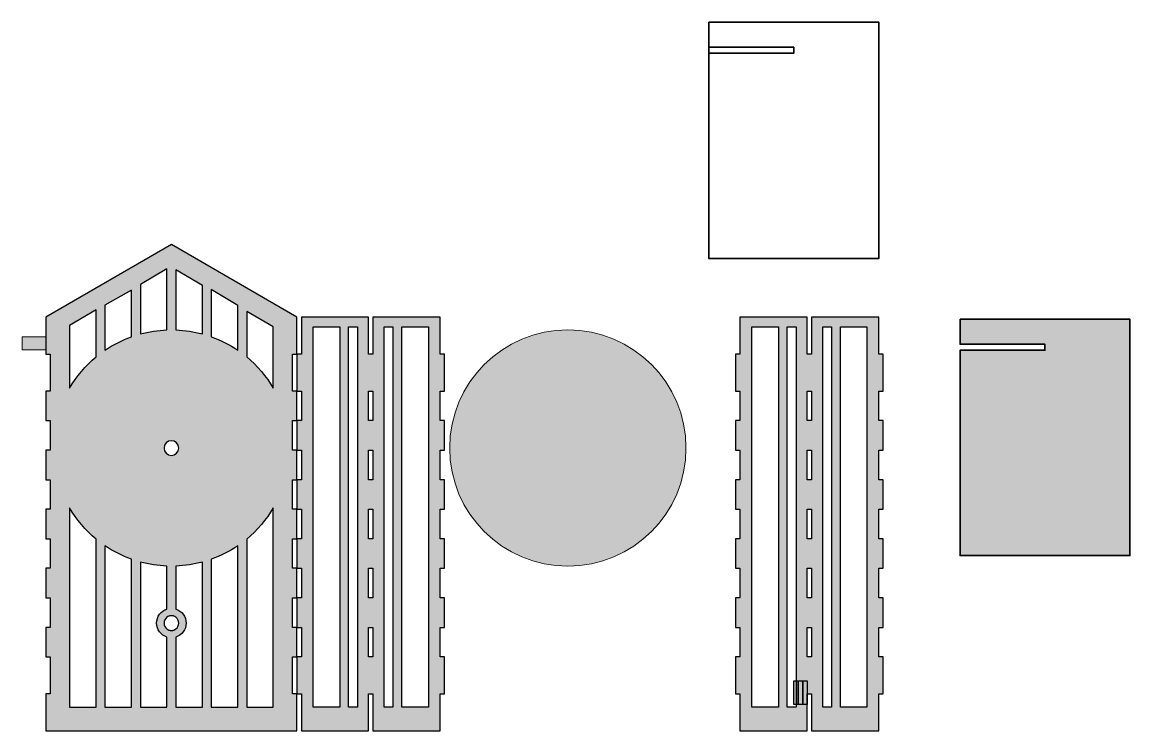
# Model space of a CAD drawing. Header units: inches. Extents: x -1874 to 1467, y -1467 to 242.
# Drawn here: x -259 to 491, y -674 to -194 of the extents above; entities that cross this region are included whole.
import ezdxf

# ---------------------------------------------------------------- set-up
doc = ezdxf.new("R2010")
doc.units = ezdxf.units.IN
doc.header["$MEASUREMENT"] = 0
doc.layers.add('Layer 1', color=7, linetype='Continuous')

msp = doc.modelspace()

# ---------------------------------------------------------------- hatches: boundary and pattern name
at = {"layer": 'Layer 1', "true_color": 0xc4c9ba}
h = msp.add_hatch(color=9, dxfattribs=at)
h.dxf.hatch_style = 2
h.paths.add_polyline_path([(-72.84, -418.85), (-72.84, -393.85), (-157.84, -344.77), (-242.84, -393.85), (-242.84, -418.85), (-239.84, -418.85), (-239.84, -443.85), (-242.84, -443.85), (-242.84, -463.85), (-239.84, -463.85), (-239.84, -483.85), (-242.84, -483.85), (-242.84, -503.85), (-239.84, -503.85), (-239.84, -523.85), (-242.84, -523.85), (-242.84, -543.85), (-239.84, -543.85), (-239.84, -563.85), (-242.84, -563.85), (-242.84, -583.85), (-239.84, -583.85), (-239.84, -603.85), (-242.84, -603.85), (-242.84, -623.85), (-239.84, -623.85), (-239.84, -648.85), (-242.84, -648.85), (-242.84, -673.85), (-72.84, -673.85), (-72.84, -648.85), (-75.84, -648.85), (-75.84, -623.85), (-72.84, -623.85), (-72.84, -603.85), (-75.84, -603.85), (-75.84, -583.85), (-72.84, -583.85), (-72.84, -563.85), (-75.84, -563.85), (-75.84, -543.85), (-72.84, -543.85), (-72.84, -523.85), (-75.84, -523.85), (-75.84, -503.85), (-72.84, -503.85), (-72.84, -483.85), (-75.84, -483.85), (-75.84, -463.85), (-72.84, -463.85), (-72.84, -443.85), (-75.84, -443.85), (-75.84, -418.85)])
edge = h.paths.add_edge_path()
edge.add_spline(control_points=[(-152.84, -482.44), (-152.84, -485.21), (-155.07, -487.45), (-157.84, -487.45), (-160.6, -487.45), (-162.84, -485.21), (-162.84, -482.44), (-162.84, -479.68), (-160.6, -477.44), (-157.84, -477.44), (-155.07, -477.45), (-152.84, -479.68), (-152.84, -482.44)], knot_values=[0, 0, 0, 0, 1, 1, 1, 2, 2, 2, 3, 3, 3, 4, 4, 4, 4], degree=3, periodic=0)
edge = h.paths.add_edge_path()
edge.add_spline(control_points=[(-156.13, -605.61), (-156.17, -605.63), (-156.22, -605.65), (-156.26, -605.66), (-156.34, -605.69), (-156.42, -605.71), (-156.5, -605.73), (-156.57, -605.75), (-156.64, -605.77), (-156.71, -605.79), (-156.78, -605.8), (-156.85, -605.82), (-156.92, -605.83), (-157.01, -605.85), (-157.11, -605.86), (-157.2, -605.87), (-157.26, -605.88), (-157.31, -605.89), (-157.37, -605.9), (-157.53, -605.91), (-157.68, -605.92), (-157.84, -605.92), (-158, -605.92), (-158.15, -605.91), (-158.3, -605.9), (-158.36, -605.89), (-158.42, -605.88), (-158.47, -605.87), (-158.57, -605.86), (-158.66, -605.85), (-158.75, -605.83), (-158.82, -605.82), (-158.89, -605.8), (-158.96, -605.79), (-159.03, -605.77), (-159.1, -605.75), (-159.17, -605.73), (-159.25, -605.71), (-159.34, -605.69), (-159.42, -605.66), (-159.46, -605.65), (-159.5, -605.63), (-159.54, -605.61), (-160.01, -605.44), (-160.45, -605.21), (-160.84, -604.91), (-162.05, -604), (-162.84, -602.55), (-162.84, -600.92), (-162.84, -599.28), (-162.05, -597.84), (-160.84, -596.93), (-160.84, -596.93), (-160.84, -596.93), (-160.84, -596.93), (-160.45, -596.63), (-160.01, -596.4), (-159.55, -596.22), (-159.5, -596.21), (-159.46, -596.19), (-159.42, -596.18), (-159.34, -596.15), (-159.26, -596.13), (-159.18, -596.11), (-159.11, -596.09), (-159.03, -596.07), (-158.96, -596.05), (-158.89, -596.04), (-158.82, -596.02), (-158.75, -596.01), (-158.66, -595.99), (-158.57, -595.98), (-158.47, -595.96), (-158.42, -595.96), (-158.36, -595.95), (-158.31, -595.94), (-158.15, -595.93), (-158, -595.92), (-157.84, -595.92), (-157.68, -595.92), (-157.53, -595.93), (-157.37, -595.94), (-157.31, -595.95), (-157.26, -595.96), (-157.2, -595.97), (-157.11, -595.98), (-157.02, -595.99), (-156.92, -596.01), (-156.85, -596.02), (-156.78, -596.03), (-156.71, -596.05), (-156.64, -596.07), (-156.57, -596.09), (-156.5, -596.11), (-156.42, -596.13), (-156.34, -596.15), (-156.26, -596.18), (-156.22, -596.19), (-156.18, -596.21), (-156.13, -596.22), (-155.67, -596.39), (-155.23, -596.63), (-154.84, -596.92), (-153.63, -597.84), (-152.84, -599.28), (-152.84, -600.92), (-152.84, -602.55), (-153.62, -604), (-154.84, -604.91), (-154.84, -604.91), (-154.84, -604.91), (-154.84, -604.91), (-155.23, -605.21), (-155.66, -605.44), (-156.13, -605.61)], knot_values=[0, 0, 0, 0, 1, 1, 1, 2, 2, 2, 3, 3, 3, 4, 4, 4, 5, 5, 5, 6, 6, 6, 7, 7, 7, 8, 8, 8, 9, 9, 9, 10, 10, 10, 11, 11, 11, 12, 12, 12, 13, 13, 13, 14, 14, 14, 15, 15, 15, 16, 16, 16, 17, 17, 17, 18, 18, 18, 19, 19, 19, 20, 20, 20, 21, 21, 21, 22, 22, 22, 23, 23, 23, 24, 24, 24, 25, 25, 25, 26, 26, 26, 27, 27, 27, 28, 28, 28, 29, 29, 29, 30, 30, 30, 31, 31, 31, 32, 32, 32, 33, 33, 33, 34, 34, 34, 35, 35, 35, 36, 36, 36, 37, 37, 37, 38, 38, 38, 38], degree=3, periodic=0)
edge = h.paths.add_edge_path()
edge.add_spline(control_points=[(-178.84, -371.81), (-178.84, -371.81), (-160.84, -361.2), (-160.84, -361.2), (-160.84, -361.2), (-160.84, -402.47), (-160.84, -402.47), (-167.04, -402.7), (-173.07, -403.63), (-178.84, -405.2), (-178.84, -405.2), (-178.84, -371.81), (-178.84, -371.81)], knot_values=[0, 0, 0, 0, 1, 1, 1, 2, 2, 2, 3, 3, 3, 4, 4, 4, 4], degree=3, periodic=0)
edge = h.paths.add_edge_path()
edge.add_spline(control_points=[(-208.83, -657.85), (-208.83, -657.85), (-226.84, -657.85), (-226.84, -657.85), (-226.84, -657.85), (-226.84, -522.91), (-226.84, -522.91), (-222.1, -530.96), (-215.99, -538.12), (-208.83, -544.04), (-208.83, -544.04), (-208.83, -657.85), (-208.83, -657.85)], knot_values=[0, 0, 0, 0, 1, 1, 1, 2, 2, 2, 3, 3, 3, 4, 4, 4, 4], degree=3, periodic=0)
edge = h.paths.add_edge_path()
edge.add_spline(control_points=[(-208.83, -420.77), (-215.99, -426.7), (-222.1, -433.85), (-226.84, -441.91), (-226.84, -441.91), (-226.84, -399.51), (-226.84, -399.51), (-226.84, -399.51), (-208.83, -388.94), (-208.83, -388.94), (-208.83, -388.94), (-208.83, -420.77), (-208.83, -420.77)], knot_values=[0, 0, 0, 0, 1, 1, 1, 2, 2, 2, 3, 3, 3, 4, 4, 4, 4], degree=3, periodic=0)
edge = h.paths.add_edge_path()
edge.add_spline(control_points=[(-184.84, -657.85), (-184.84, -657.85), (-202.83, -657.85), (-202.83, -657.85), (-202.83, -657.85), (-202.83, -548.56), (-202.83, -548.56), (-197.29, -552.33), (-191.26, -555.43), (-184.84, -557.73), (-184.84, -557.73), (-184.84, -657.85), (-184.84, -657.85)], knot_values=[0, 0, 0, 0, 1, 1, 1, 2, 2, 2, 3, 3, 3, 4, 4, 4, 4], degree=3, periodic=0)
edge = h.paths.add_edge_path()
edge.add_spline(control_points=[(-184.84, -407.08), (-191.25, -409.38), (-197.29, -412.48), (-202.83, -416.26), (-202.83, -416.26), (-202.83, -385.71), (-202.83, -385.71), (-202.83, -385.71), (-184.84, -375.49), (-184.84, -375.49), (-184.84, -375.49), (-184.84, -407.08), (-184.84, -407.08)], knot_values=[0, 0, 0, 0, 1, 1, 1, 2, 2, 2, 3, 3, 3, 4, 4, 4, 4], degree=3, periodic=0)
edge = h.paths.add_edge_path()
edge.add_spline(control_points=[(-178.84, -657.85), (-178.84, -657.85), (-178.84, -559.62), (-178.84, -559.62), (-173.07, -561.18), (-167.04, -562.12), (-160.84, -562.35), (-160.84, -562.35), (-160.84, -591.38), (-160.84, -591.38), (-164.89, -592.65), (-167.84, -596.44), (-167.84, -600.92), (-167.84, -605.4), (-164.89, -609.19), (-160.84, -610.46), (-160.84, -610.46), (-160.84, -657.85), (-160.84, -657.85), (-160.84, -657.85), (-178.84, -657.85), (-178.84, -657.85), (-178.84, -657.85), (-178.84, -657.85), (-178.84, -657.85)], knot_values=[0, 0, 0, 0, 1, 1, 1, 2, 2, 2, 3, 3, 3, 4, 4, 4, 5, 5, 5, 6, 6, 6, 7, 7, 7, 8, 8, 8, 8], degree=3, periodic=0)
edge = h.paths.add_edge_path()
edge.add_spline(control_points=[(-136.84, -657.85), (-136.84, -657.85), (-154.84, -657.85), (-154.84, -657.85), (-154.84, -657.85), (-154.84, -610.46), (-154.84, -610.46), (-150.78, -609.19), (-147.84, -605.4), (-147.84, -600.92), (-147.84, -596.44), (-150.78, -592.65), (-154.84, -591.38), (-154.84, -591.38), (-154.84, -562.35), (-154.84, -562.35), (-148.63, -562.12), (-142.6, -561.18), (-136.84, -559.62), (-136.84, -559.62), (-136.84, -657.85), (-136.84, -657.85)], knot_values=[0, 0, 0, 0, 1, 1, 1, 2, 2, 2, 3, 3, 3, 4, 4, 4, 5, 5, 5, 6, 6, 6, 7, 7, 7, 7], degree=3, periodic=0)
edge = h.paths.add_edge_path()
edge.add_spline(control_points=[(-136.84, -405.2), (-142.6, -403.63), (-148.63, -402.7), (-154.84, -402.47), (-154.84, -402.47), (-154.84, -361.72), (-154.84, -361.72), (-154.84, -361.72), (-136.84, -372.31), (-136.84, -372.31), (-136.84, -372.31), (-136.84, -405.2), (-136.84, -405.2)], knot_values=[0, 0, 0, 0, 1, 1, 1, 2, 2, 2, 3, 3, 3, 4, 4, 4, 4], degree=3, periodic=0)
edge = h.paths.add_edge_path()
edge.add_spline(control_points=[(-112.84, -657.85), (-112.84, -657.85), (-130.84, -657.85), (-130.84, -657.85), (-130.84, -657.85), (-130.84, -557.73), (-130.84, -557.73), (-124.42, -555.43), (-118.38, -552.33), (-112.84, -548.56), (-112.84, -548.56), (-112.84, -657.85), (-112.84, -657.85), (-112.84, -657.85), (-112.84, -657.85), (-112.84, -657.85)], knot_values=[0, 0, 0, 0, 1, 1, 1, 2, 2, 2, 3, 3, 3, 4, 4, 4, 5, 5, 5, 5], degree=3, periodic=0)
edge = h.paths.add_edge_path()
edge.add_spline(control_points=[(-112.84, -416.26), (-118.38, -412.48), (-124.42, -409.39), (-130.84, -407.08), (-130.84, -407.08), (-130.84, -375.05), (-130.84, -375.05), (-130.84, -375.05), (-112.84, -386.03), (-112.84, -386.03), (-112.84, -386.03), (-112.84, -416.26), (-112.84, -416.26)], knot_values=[0, 0, 0, 0, 1, 1, 1, 2, 2, 2, 3, 3, 3, 4, 4, 4, 4], degree=3, periodic=0)
edge = h.paths.add_edge_path()
edge.add_spline(control_points=[(-88.84, -657.85), (-88.84, -657.85), (-106.84, -657.85), (-106.84, -657.85), (-106.84, -657.85), (-106.84, -544.04), (-106.84, -544.04), (-99.68, -538.12), (-93.57, -530.96), (-88.84, -522.91), (-88.84, -522.91), (-88.84, -657.85), (-88.84, -657.85)], knot_values=[0, 0, 0, 0, 1, 1, 1, 2, 2, 2, 3, 3, 3, 4, 4, 4, 4], degree=3, periodic=0)
edge = h.paths.add_edge_path()
edge.add_spline(control_points=[(-88.84, -441.91), (-93.57, -433.85), (-99.68, -426.7), (-106.84, -420.77), (-106.84, -420.77), (-106.84, -389.99), (-106.84, -389.99), (-106.84, -389.99), (-88.84, -400.36), (-88.84, -400.36), (-88.84, -400.36), (-88.84, -441.91), (-88.84, -441.91)], knot_values=[0, 0, 0, 0, 1, 1, 1, 2, 2, 2, 3, 3, 3, 4, 4, 4, 4], degree=3, periodic=0)
h = msp.add_hatch(color=9, dxfattribs=at)
h.dxf.hatch_style = 2
h.paths.add_polyline_path([(27.16, -443.85), (27.16, -418.85), (24.16, -418.85), (24.16, -393.85), (-21.34, -393.85), (-21.34, -418.85), (-24.34, -418.85), (-24.34, -393.85), (-52.84, -393.85), (-69.84, -393.85), (-69.84, -418.85), (-72.84, -418.85), (-72.84, -443.85), (-69.84, -443.85), (-69.84, -463.85), (-72.84, -463.85), (-72.84, -483.85), (-69.84, -483.85), (-69.84, -503.85), (-72.84, -503.85), (-72.84, -523.85), (-69.84, -523.85), (-69.84, -543.85), (-72.84, -543.85), (-72.84, -563.85), (-69.84, -563.85), (-69.84, -583.85), (-72.84, -583.85), (-72.84, -603.85), (-69.84, -603.85), (-69.84, -623.85), (-72.84, -623.85), (-72.84, -648.85), (-69.84, -648.85), (-69.84, -673.85), (-24.34, -673.85), (-24.34, -648.85), (-21.34, -648.85), (-21.34, -673.85), (24.16, -673.85), (24.16, -648.85), (27.16, -648.85), (27.16, -623.85), (24.16, -623.85), (24.16, -603.85), (27.16, -603.85), (27.16, -583.85), (24.16, -583.85), (24.16, -563.85), (27.16, -563.85), (27.16, -543.85), (24.16, -543.85), (24.16, -523.85), (27.16, -523.85), (27.16, -503.85), (24.16, -503.85), (24.16, -483.85), (27.16, -483.85), (27.16, -463.85), (24.16, -463.85), (24.16, -443.85)])
h.paths.add_polyline_path([(-43.84, -657.85), (-61.84, -657.85), (-61.84, -400.36), (-43.84, -400.36)])
h.paths.add_polyline_path([(-31.84, -657.85), (-37.84, -657.85), (-37.84, -400.36), (-31.84, -400.36)])
h.paths.add_polyline_path([(-21.34, -623.85), (-24.34, -623.85), (-24.34, -603.85), (-21.34, -603.85)])
h.paths.add_polyline_path([(-21.34, -583.85), (-24.34, -583.85), (-24.34, -563.85), (-21.34, -563.85)])
h.paths.add_polyline_path([(-21.34, -543.85), (-24.34, -543.85), (-24.34, -523.85), (-21.34, -523.85)])
h.paths.add_polyline_path([(-21.34, -503.85), (-24.34, -503.85), (-24.34, -483.85), (-21.34, -483.85)])
h.paths.add_polyline_path([(-21.34, -463.85), (-24.34, -463.85), (-24.34, -443.85), (-21.34, -443.85)])
h.paths.add_polyline_path([(-7.84, -657.85), (-13.84, -657.85), (-13.84, -400.36), (-7.84, -400.36)])
h.paths.add_polyline_path([(16.16, -657.85), (-1.84, -657.85), (-1.84, -400.36), (16.16, -400.36)])
h = msp.add_hatch(color=9, dxfattribs=at)
h.dxf.hatch_style = 2
h.paths.add_polyline_path([(324.2, -443.85), (324.2, -418.85), (321.2, -418.85), (321.2, -393.85), (275.7, -393.85), (275.7, -418.85), (272.7, -418.85), (272.7, -393.85), (244.2, -393.85), (227.2, -393.85), (227.2, -418.85), (224.2, -418.85), (224.2, -443.85), (227.2, -443.85), (227.2, -463.85), (224.2, -463.85), (224.2, -483.85), (227.2, -483.85), (227.2, -503.85), (224.2, -503.85), (224.2, -523.85), (227.2, -523.85), (227.2, -543.85), (224.2, -543.85), (224.2, -563.85), (227.2, -563.85), (227.2, -583.85), (224.2, -583.85), (224.2, -603.85), (227.2, -603.85), (227.2, -623.85), (224.2, -623.85), (224.2, -648.85), (227.2, -648.85), (227.2, -673.85), (272.7, -673.85), (272.7, -648.85), (275.7, -648.85), (275.7, -673.85), (321.2, -673.85), (321.2, -648.85), (324.2, -648.85), (324.2, -623.85), (321.2, -623.85), (321.2, -603.85), (324.2, -603.85), (324.2, -583.85), (321.2, -583.85), (321.2, -563.85), (324.2, -563.85), (324.2, -543.85), (321.2, -543.85), (321.2, -523.85), (324.2, -523.85), (324.2, -503.85), (321.2, -503.85), (321.2, -483.85), (324.2, -483.85), (324.2, -463.85), (321.2, -463.85), (321.2, -443.85)])
h.paths.add_polyline_path([(253.2, -657.85), (235.2, -657.85), (235.2, -400.36), (253.2, -400.36)])
h.paths.add_polyline_path([(265.2, -657.85), (259.2, -657.85), (259.2, -400.36), (265.2, -400.36)])
h.paths.add_polyline_path([(275.7, -623.85), (272.7, -623.85), (272.7, -603.85), (275.7, -603.85)])
h.paths.add_polyline_path([(275.7, -583.85), (272.7, -583.85), (272.7, -563.85), (275.7, -563.85)])
h.paths.add_polyline_path([(275.7, -543.85), (272.7, -543.85), (272.7, -523.85), (275.7, -523.85)])
h.paths.add_polyline_path([(275.7, -503.85), (272.7, -503.85), (272.7, -483.85), (275.7, -483.85)])
h.paths.add_polyline_path([(275.7, -463.85), (272.7, -463.85), (272.7, -443.85), (275.7, -443.85)])
h.paths.add_polyline_path([(289.2, -657.85), (283.2, -657.85), (283.2, -400.36), (289.2, -400.36)])
h.paths.add_polyline_path([(313.2, -657.85), (295.2, -657.85), (295.2, -400.36), (313.2, -400.36)])
h = msp.add_hatch(color=9, dxfattribs=at)
h.dxf.hatch_style = 2
h.paths.add_polyline_path([(376.2, -395.21), (376.2, -412.21), (433.7, -412.21), (433.7, -416.21), (376.2, -416.21), (376.2, -555.21), (491.2, -555.21), (491.2, -395.21)])
at = {"layer": 'Layer 1', "true_color": 0x6ec9ba}
h = msp.add_hatch(color=123, dxfattribs=at)
h.dxf.hatch_style = 2
edge = h.paths.add_edge_path()
edge.add_spline(control_points=[(110.63, -402.45), (154.81, -402.45), (190.63, -438.26), (190.63, -482.45), (190.63, -526.63), (154.81, -562.45), (110.63, -562.45), (66.44, -562.45), (30.63, -526.63), (30.63, -482.45), (30.63, -438.26), (66.44, -402.45), (110.63, -402.45)], knot_values=[0, 0, 0, 0, 1, 1, 1, 2, 2, 2, 3, 3, 3, 4, 4, 4, 4], degree=3, periodic=0)
h = msp.add_hatch(color=123, dxfattribs=at)
h.dxf.hatch_style = 2
h.paths.add_polyline_path([(-258.9, -407.09), (-242.84, -407.09), (-242.84, -415.91), (-258.9, -415.91)])
h = msp.add_hatch(color=123, dxfattribs=at)
h.dxf.hatch_style = 2
h.paths.add_polyline_path([(263.65, -639.92), (266.65, -639.92), (266.65, -655.97), (263.65, -655.97)])
h = msp.add_hatch(color=123, dxfattribs=at)
h.dxf.hatch_style = 2
h.paths.add_polyline_path([(266.65, -639.92), (269.65, -639.92), (269.65, -655.97), (266.65, -655.97)])
h = msp.add_hatch(color=123, dxfattribs=at)
h.dxf.hatch_style = 2
h.paths.add_polyline_path([(269.65, -639.92), (272.65, -639.92), (272.65, -655.97), (269.65, -655.97)])

# ---------------------------------------------------------------- linework, layer by layer
at = {"layer": 'Layer 1', "color": 7, "lineweight": 35, "true_color": 0xffffff}
for points in [[(206.15, -194.16), (321.15, -194.16), (321.15, -354.16), (206.15, -354.16), (206.15, -194.16)], [(206.15, -211.16), (263.65, -211.16), (263.65, -215.16), (206.15, -215.16), (206.15, -211.16)], [(376.2, -395.21), (376.2, -412.21), (433.7, -412.21), (433.7, -416.21), (376.2, -416.21), (376.2, -555.21), (491.2, -555.21), (491.2, -395.21), (376.2, -395.21)]]:
    msp.add_lwpolyline(points, dxfattribs=at)
at = {"layer": 'Layer 1', "color": 7, "lineweight": 30, "true_color": 0xffffff}
for points in [[(-72.84, -418.85), (-72.84, -393.85), (-157.84, -344.77), (-242.84, -393.85), (-242.84, -418.85), (-239.84, -418.85), (-239.84, -443.85), (-242.84, -443.85), (-242.84, -463.85), (-239.84, -463.85), (-239.84, -483.85), (-242.84, -483.85), (-242.84, -503.85), (-239.84, -503.85), (-239.84, -523.85), (-242.84, -523.85), (-242.84, -543.85), (-239.84, -543.85), (-239.84, -563.85), (-242.84, -563.85), (-242.84, -583.85), (-239.84, -583.85), (-239.84, -603.85), (-242.84, -603.85), (-242.84, -623.85), (-239.84, -623.85), (-239.84, -648.85), (-242.84, -648.85), (-242.84, -673.85), (-72.84, -673.85), (-72.84, -648.85), (-75.84, -648.85), (-75.84, -623.85), (-72.84, -623.85), (-72.84, -603.85), (-75.84, -603.85), (-75.84, -583.85), (-72.84, -583.85), (-72.84, -563.85), (-75.84, -563.85), (-75.84, -543.85), (-72.84, -543.85), (-72.84, -523.85), (-75.84, -523.85), (-75.84, -503.85), (-72.84, -503.85), (-72.84, -483.85), (-75.84, -483.85), (-75.84, -463.85), (-72.84, -463.85), (-72.84, -443.85), (-75.84, -443.85), (-75.84, -418.85), (-72.84, -418.85), (-72.84, -418.85)], [(27.16, -443.85), (27.16, -418.85), (24.16, -418.85), (24.16, -393.85), (-21.34, -393.85), (-21.34, -418.85), (-24.34, -418.85), (-24.34, -393.85), (-52.84, -393.85), (-69.84, -393.85), (-69.84, -418.85), (-72.84, -418.85), (-72.84, -443.85), (-69.84, -443.85), (-69.84, -463.85), (-72.84, -463.85), (-72.84, -483.85), (-69.84, -483.85), (-69.84, -503.85), (-72.84, -503.85), (-72.84, -523.85), (-69.84, -523.85), (-69.84, -543.85), (-72.84, -543.85), (-72.84, -563.85), (-69.84, -563.85), (-69.84, -583.85), (-72.84, -583.85), (-72.84, -603.85), (-69.84, -603.85), (-69.84, -623.85), (-72.84, -623.85), (-72.84, -648.85), (-69.84, -648.85), (-69.84, -673.85), (-24.34, -673.85), (-24.34, -648.85), (-21.34, -648.85), (-21.34, -673.85), (24.16, -673.85), (24.16, -648.85), (27.16, -648.85), (27.16, -623.85), (24.16, -623.85), (24.16, -603.85), (27.16, -603.85), (27.16, -583.85), (24.16, -583.85), (24.16, -563.85), (27.16, -563.85), (27.16, -543.85), (24.16, -543.85), (24.16, -523.85), (27.16, -523.85), (27.16, -503.85), (24.16, -503.85), (24.16, -483.85), (27.16, -483.85), (27.16, -463.85), (24.16, -463.85), (24.16, -443.85), (27.16, -443.85), (27.16, -443.85)], [(324.2, -443.85), (324.2, -418.85), (321.2, -418.85), (321.2, -393.85), (275.7, -393.85), (275.7, -418.85), (272.7, -418.85), (272.7, -393.85), (244.2, -393.85), (227.2, -393.85), (227.2, -418.85), (224.2, -418.85), (224.2, -443.85), (227.2, -443.85), (227.2, -463.85), (224.2, -463.85), (224.2, -483.85), (227.2, -483.85), (227.2, -503.85), (224.2, -503.85), (224.2, -523.85), (227.2, -523.85), (227.2, -543.85), (224.2, -543.85), (224.2, -563.85), (227.2, -563.85), (227.2, -583.85), (224.2, -583.85), (224.2, -603.85), (227.2, -603.85), (227.2, -623.85), (224.2, -623.85), (224.2, -648.85), (227.2, -648.85), (227.2, -673.85), (272.7, -673.85), (272.7, -648.85), (275.7, -648.85), (275.7, -673.85), (321.2, -673.85), (321.2, -648.85), (324.2, -648.85), (324.2, -623.85), (321.2, -623.85), (321.2, -603.85), (324.2, -603.85), (324.2, -583.85), (321.2, -583.85), (321.2, -563.85), (324.2, -563.85), (324.2, -543.85), (321.2, -543.85), (321.2, -523.85), (324.2, -523.85), (324.2, -503.85), (321.2, -503.85), (321.2, -483.85), (324.2, -483.85), (324.2, -463.85), (321.2, -463.85), (321.2, -443.85), (324.2, -443.85), (324.2, -443.85)], [(-43.84, -657.85), (-61.84, -657.85), (-61.84, -400.36), (-43.84, -400.36), (-43.84, -657.85)], [(-31.84, -657.85), (-37.84, -657.85), (-37.84, -400.36), (-31.84, -400.36), (-31.84, -657.85)], [(-7.84, -657.85), (-13.84, -657.85), (-13.84, -400.36), (-7.84, -400.36), (-7.84, -657.85)], [(16.16, -657.85), (-1.84, -657.85), (-1.84, -400.36), (16.16, -400.36), (16.16, -657.85)], [(253.2, -657.85), (235.2, -657.85), (235.2, -400.36), (253.2, -400.36), (253.2, -657.85)], [(265.2, -657.85), (259.2, -657.85), (259.2, -400.36), (265.2, -400.36), (265.2, -657.85)], [(289.2, -657.85), (283.2, -657.85), (283.2, -400.36), (289.2, -400.36), (289.2, -657.85)], [(313.2, -657.85), (295.2, -657.85), (295.2, -400.36), (313.2, -400.36), (313.2, -657.85)], [(-21.34, -463.85), (-24.34, -463.85), (-24.34, -443.85), (-21.34, -443.85), (-21.34, -463.85)], [(275.7, -463.85), (272.7, -463.85), (272.7, -443.85), (275.7, -443.85), (275.7, -463.85)], [(-21.34, -503.85), (-24.34, -503.85), (-24.34, -483.85), (-21.34, -483.85), (-21.34, -503.85)], [(275.7, -503.85), (272.7, -503.85), (272.7, -483.85), (275.7, -483.85), (275.7, -503.85)], [(-21.34, -543.85), (-24.34, -543.85), (-24.34, -523.85), (-21.34, -523.85), (-21.34, -543.85)], [(275.7, -543.85), (272.7, -543.85), (272.7, -523.85), (275.7, -523.85), (275.7, -543.85)], [(-21.34, -583.85), (-24.34, -583.85), (-24.34, -563.85), (-21.34, -563.85), (-21.34, -583.85)], [(275.7, -583.85), (272.7, -583.85), (272.7, -563.85), (275.7, -563.85), (275.7, -583.85)], [(-21.34, -623.85), (-24.34, -623.85), (-24.34, -603.85), (-21.34, -603.85), (-21.34, -623.85)], [(275.7, -623.85), (272.7, -623.85), (272.7, -603.85), (275.7, -603.85), (275.7, -623.85)], [(263.65, -639.92), (266.65, -639.92), (266.65, -655.97), (263.65, -655.97), (263.65, -639.92)], [(266.65, -639.92), (269.65, -639.92), (269.65, -655.97), (266.65, -655.97), (266.65, -639.92)], [(269.65, -639.92), (272.65, -639.92), (272.65, -655.97), (269.65, -655.97), (269.65, -639.92)]]:
    msp.add_lwpolyline(points, dxfattribs=at)
at = {"layer": 'Layer 1', "lineweight": 0}
msp.add_lwpolyline([(-258.9, -407.09), (-242.84, -407.09), (-242.84, -415.91), (-258.9, -415.91), (-258.9, -407.09)], dxfattribs=at)
at = {"layer": 'Layer 1', "color": 7, "lineweight": 30, "true_color": 0xffffff}
for points, knots in [([(-178.84, -371.81), (-178.84, -371.81), (-160.84, -361.2), (-160.84, -361.2), (-160.84, -361.2), (-160.84, -402.47), (-160.84, -402.47), (-167.04, -402.7), (-173.07, -403.63), (-178.84, -405.2), (-178.84, -405.2), (-178.84, -371.81), (-178.84, -371.81)], [0, 0, 0, 0, 1, 1, 1, 2, 2, 2, 3, 3, 3, 4, 4, 4, 4]), ([(-136.84, -405.2), (-142.6, -403.63), (-148.63, -402.7), (-154.84, -402.47), (-154.84, -402.47), (-154.84, -361.72), (-154.84, -361.72), (-154.84, -361.72), (-136.84, -372.31), (-136.84, -372.31), (-136.84, -372.31), (-136.84, -405.2), (-136.84, -405.2)], [0, 0, 0, 0, 1, 1, 1, 2, 2, 2, 3, 3, 3, 4, 4, 4, 4]), ([(-184.84, -407.08), (-191.25, -409.38), (-197.29, -412.48), (-202.83, -416.26), (-202.83, -416.26), (-202.83, -385.71), (-202.83, -385.71), (-202.83, -385.71), (-184.84, -375.49), (-184.84, -375.49), (-184.84, -375.49), (-184.84, -407.08), (-184.84, -407.08)], [0, 0, 0, 0, 1, 1, 1, 2, 2, 2, 3, 3, 3, 4, 4, 4, 4]), ([(-112.84, -416.26), (-118.38, -412.48), (-124.42, -409.39), (-130.84, -407.08), (-130.84, -407.08), (-130.84, -375.05), (-130.84, -375.05), (-130.84, -375.05), (-112.84, -386.03), (-112.84, -386.03), (-112.84, -386.03), (-112.84, -416.26), (-112.84, -416.26)], [0, 0, 0, 0, 1, 1, 1, 2, 2, 2, 3, 3, 3, 4, 4, 4, 4]), ([(-208.83, -420.77), (-215.99, -426.7), (-222.1, -433.85), (-226.84, -441.91), (-226.84, -441.91), (-226.84, -399.51), (-226.84, -399.51), (-226.84, -399.51), (-208.83, -388.94), (-208.83, -388.94), (-208.83, -388.94), (-208.83, -420.77), (-208.83, -420.77)], [0, 0, 0, 0, 1, 1, 1, 2, 2, 2, 3, 3, 3, 4, 4, 4, 4]), ([(-88.84, -441.91), (-93.57, -433.85), (-99.68, -426.7), (-106.84, -420.77), (-106.84, -420.77), (-106.84, -389.99), (-106.84, -389.99), (-106.84, -389.99), (-88.84, -400.36), (-88.84, -400.36), (-88.84, -400.36), (-88.84, -441.91), (-88.84, -441.91)], [0, 0, 0, 0, 1, 1, 1, 2, 2, 2, 3, 3, 3, 4, 4, 4, 4]), ([(-152.84, -482.44), (-152.84, -485.21), (-155.07, -487.45), (-157.84, -487.45), (-160.6, -487.45), (-162.84, -485.21), (-162.84, -482.44), (-162.84, -479.68), (-160.6, -477.44), (-157.84, -477.44), (-155.07, -477.45), (-152.84, -479.68), (-152.84, -482.44)], [0, 0, 0, 0, 1, 1, 1, 2, 2, 2, 3, 3, 3, 4, 4, 4, 4]), ([(-208.83, -657.85), (-208.83, -657.85), (-226.84, -657.85), (-226.84, -657.85), (-226.84, -657.85), (-226.84, -522.91), (-226.84, -522.91), (-222.1, -530.96), (-215.99, -538.12), (-208.83, -544.04), (-208.83, -544.04), (-208.83, -657.85), (-208.83, -657.85)], [0, 0, 0, 0, 1, 1, 1, 2, 2, 2, 3, 3, 3, 4, 4, 4, 4]), ([(-88.84, -657.85), (-88.84, -657.85), (-106.84, -657.85), (-106.84, -657.85), (-106.84, -657.85), (-106.84, -544.04), (-106.84, -544.04), (-99.68, -538.12), (-93.57, -530.96), (-88.84, -522.91), (-88.84, -522.91), (-88.84, -657.85), (-88.84, -657.85)], [0, 0, 0, 0, 1, 1, 1, 2, 2, 2, 3, 3, 3, 4, 4, 4, 4]), ([(-184.84, -657.85), (-184.84, -657.85), (-202.83, -657.85), (-202.83, -657.85), (-202.83, -657.85), (-202.83, -548.56), (-202.83, -548.56), (-197.29, -552.33), (-191.26, -555.43), (-184.84, -557.73), (-184.84, -557.73), (-184.84, -657.85), (-184.84, -657.85)], [0, 0, 0, 0, 1, 1, 1, 2, 2, 2, 3, 3, 3, 4, 4, 4, 4]), ([(-112.84, -657.85), (-112.84, -657.85), (-130.84, -657.85), (-130.84, -657.85), (-130.84, -657.85), (-130.84, -557.73), (-130.84, -557.73), (-124.42, -555.43), (-118.38, -552.33), (-112.84, -548.56), (-112.84, -548.56), (-112.84, -657.85), (-112.84, -657.85), (-112.84, -657.85), (-112.84, -657.85), (-112.84, -657.85)], [0, 0, 0, 0, 1, 1, 1, 2, 2, 2, 3, 3, 3, 4, 4, 4, 5, 5, 5, 5]), ([(-178.84, -657.85), (-178.84, -657.85), (-178.84, -559.62), (-178.84, -559.62), (-173.07, -561.18), (-167.04, -562.12), (-160.84, -562.35), (-160.84, -562.35), (-160.84, -591.38), (-160.84, -591.38), (-164.89, -592.65), (-167.84, -596.44), (-167.84, -600.92), (-167.84, -605.4), (-164.89, -609.19), (-160.84, -610.46), (-160.84, -610.46), (-160.84, -657.85), (-160.84, -657.85), (-160.84, -657.85), (-178.84, -657.85), (-178.84, -657.85), (-178.84, -657.85), (-178.84, -657.85), (-178.84, -657.85)], [0, 0, 0, 0, 1, 1, 1, 2, 2, 2, 3, 3, 3, 4, 4, 4, 5, 5, 5, 6, 6, 6, 7, 7, 7, 8, 8, 8, 8]), ([(-136.84, -657.85), (-136.84, -657.85), (-154.84, -657.85), (-154.84, -657.85), (-154.84, -657.85), (-154.84, -610.46), (-154.84, -610.46), (-150.78, -609.19), (-147.84, -605.4), (-147.84, -600.92), (-147.84, -596.44), (-150.78, -592.65), (-154.84, -591.38), (-154.84, -591.38), (-154.84, -562.35), (-154.84, -562.35), (-148.63, -562.12), (-142.6, -561.18), (-136.84, -559.62), (-136.84, -559.62), (-136.84, -657.85), (-136.84, -657.85)], [0, 0, 0, 0, 1, 1, 1, 2, 2, 2, 3, 3, 3, 4, 4, 4, 5, 5, 5, 6, 6, 6, 7, 7, 7, 7]), ([(-156.13, -605.61), (-156.17, -605.63), (-156.22, -605.65), (-156.26, -605.66), (-156.34, -605.69), (-156.42, -605.71), (-156.5, -605.73), (-156.57, -605.75), (-156.64, -605.77), (-156.71, -605.79), (-156.78, -605.8), (-156.85, -605.82), (-156.92, -605.83), (-157.01, -605.85), (-157.11, -605.86), (-157.2, -605.87), (-157.26, -605.88), (-157.31, -605.89), (-157.37, -605.9), (-157.53, -605.91), (-157.68, -605.92), (-157.84, -605.92), (-158, -605.92), (-158.15, -605.91), (-158.3, -605.9), (-158.36, -605.89), (-158.42, -605.88), (-158.47, -605.87), (-158.57, -605.86), (-158.66, -605.85), (-158.75, -605.83), (-158.82, -605.82), (-158.89, -605.8), (-158.96, -605.79), (-159.03, -605.77), (-159.1, -605.75), (-159.17, -605.73), (-159.25, -605.71), (-159.34, -605.69), (-159.42, -605.66), (-159.46, -605.65), (-159.5, -605.63), (-159.54, -605.61), (-160.01, -605.44), (-160.45, -605.21), (-160.84, -604.91), (-162.05, -604), (-162.84, -602.55), (-162.84, -600.92), (-162.84, -599.28), (-162.05, -597.84), (-160.84, -596.93), (-160.84, -596.93), (-160.84, -596.93), (-160.84, -596.93), (-160.45, -596.63), (-160.01, -596.4), (-159.55, -596.22), (-159.5, -596.21), (-159.46, -596.19), (-159.42, -596.18), (-159.34, -596.15), (-159.26, -596.13), (-159.18, -596.11), (-159.11, -596.09), (-159.03, -596.07), (-158.96, -596.05), (-158.89, -596.04), (-158.82, -596.02), (-158.75, -596.01), (-158.66, -595.99), (-158.57, -595.98), (-158.47, -595.96), (-158.42, -595.96), (-158.36, -595.95), (-158.31, -595.94), (-158.15, -595.93), (-158, -595.92), (-157.84, -595.92), (-157.68, -595.92), (-157.53, -595.93), (-157.37, -595.94), (-157.31, -595.95), (-157.26, -595.96), (-157.2, -595.97), (-157.11, -595.98), (-157.02, -595.99), (-156.92, -596.01), (-156.85, -596.02), (-156.78, -596.03), (-156.71, -596.05), (-156.64, -596.07), (-156.57, -596.09), (-156.5, -596.11), (-156.42, -596.13), (-156.34, -596.15), (-156.26, -596.18), (-156.22, -596.19), (-156.18, -596.21), (-156.13, -596.22), (-155.67, -596.39), (-155.23, -596.63), (-154.84, -596.92), (-153.63, -597.84), (-152.84, -599.28), (-152.84, -600.92), (-152.84, -602.55), (-153.62, -604), (-154.84, -604.91), (-154.84, -604.91), (-154.84, -604.91), (-154.84, -604.91), (-155.23, -605.21), (-155.66, -605.44), (-156.13, -605.61)], [0, 0, 0, 0, 1, 1, 1, 2, 2, 2, 3, 3, 3, 4, 4, 4, 5, 5, 5, 6, 6, 6, 7, 7, 7, 8, 8, 8, 9, 9, 9, 10, 10, 10, 11, 11, 11, 12, 12, 12, 13, 13, 13, 14, 14, 14, 15, 15, 15, 16, 16, 16, 17, 17, 17, 18, 18, 18, 19, 19, 19, 20, 20, 20, 21, 21, 21, 22, 22, 22, 23, 23, 23, 24, 24, 24, 25, 25, 25, 26, 26, 26, 27, 27, 27, 28, 28, 28, 29, 29, 29, 30, 30, 30, 31, 31, 31, 32, 32, 32, 33, 33, 33, 34, 34, 34, 35, 35, 35, 36, 36, 36, 37, 37, 37, 38, 38, 38, 38])]:
    msp.add_open_spline(points, degree=3, knots=knots, dxfattribs=at)
at = {"layer": 'Layer 1', "lineweight": 0}
msp.add_open_spline([(110.63, -402.45), (154.81, -402.45), (190.63, -438.26), (190.63, -482.45), (190.63, -526.63), (154.81, -562.45), (110.63, -562.45), (66.44, -562.45), (30.63, -526.63), (30.63, -482.45), (30.63, -438.26), (66.44, -402.45), (110.63, -402.45)], degree=3, knots=[0, 0, 0, 0, 1, 1, 1, 2, 2, 2, 3, 3, 3, 4, 4, 4, 4], dxfattribs=at)

doc.saveas('drawing.dxf')
